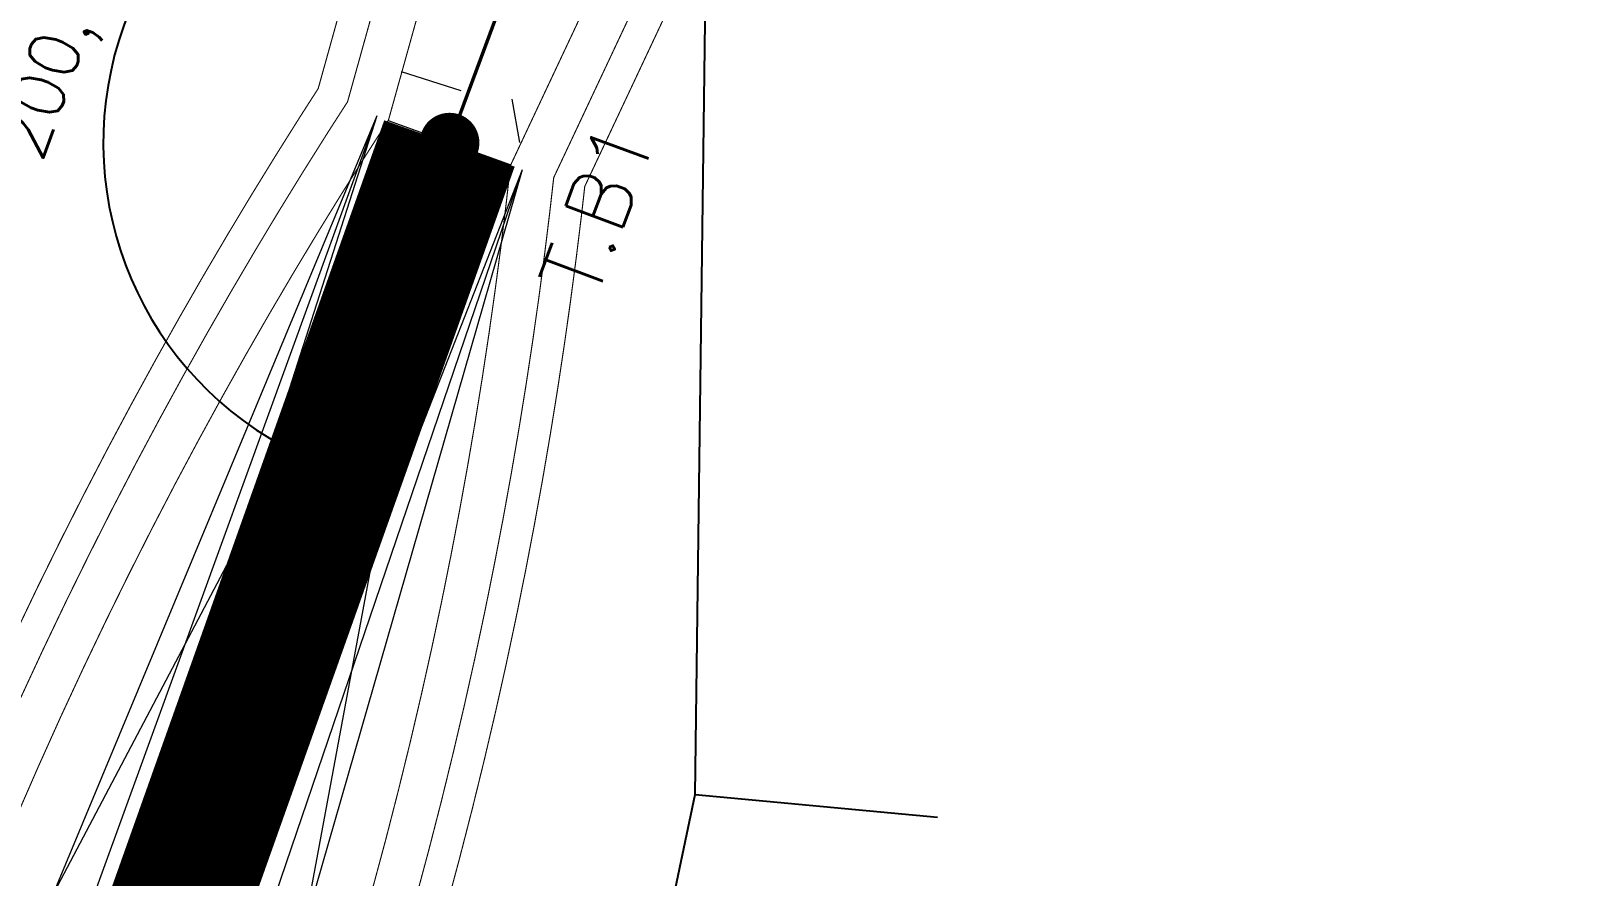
# Model space of a CAD drawing. Header units: metres. Extents: x -4 to 509425, y 7549 to 4732445.
# Drawn here: x 476019.3 to 476130.5, y 4719807.9 to 4719868.9 of the extents above; entities that cross this region are included whole.
import ezdxf
from ezdxf.enums import TextEntityAlignment as Align

# ---------------------------------------------------------------- set-up
doc = ezdxf.new("R2010")
doc.units = ezdxf.units.M
doc.header["$LTSCALE"] = 0.01
doc.header["$MEASUREMENT"] = 0
doc.header["$PDMODE"] = 35
doc.header["$PDSIZE"] = -1.5
doc.linetypes.add('DASHDOT', pattern=[1, 0.5, -0.25, 0, -0.25])
doc.layers.get('0').update_dxf_attribs({"lineweight": 0})
for name, color, linetype in [('AFECTACION', 7, 'Continuous'), ('NUDO GAROÑA', 211, 'Continuous'), ('PARCELAS', 31, 'Continuous'), ('PLANTA', 6, 'Continuous')]:
    doc.layers.add(name, color=color, linetype=linetype)
for name, color, linetype, lineweight in [('APOYOS PLANTA', 10, 'Continuous', 0), ('CRUCETAS', 5, 'Continuous', 0), ('Dist. Explosiva (Arbolado)', 68, 'Continuous', 0), ('LINEA LA VID-EL CARRASCAL EXISTENTE', 255, 'Continuous', 0), ('VCRB LINEA ENTRONQUE', 7, 'Continuous', 0), ('Zona No Edificación', 250, 'Continuous', 0)]:
    doc.layers.add(name, color=color, linetype=linetype, lineweight=lineweight)
doc.styles.add('COTAS', font='ROMANS.SHX', dxfattribs={"height": 3.6})
doc.styles.add('ROMANS', font='romans.shx')
doc.dimstyles.new('1_1000', dxfattribs={"dimtxt": 3.6, "dimasz": 4, "dimexe": 2, "dimexo": 0, "dimgap": 1, "dimtad": 1, "dimzin": 0, "dimtxsty": 'COTAS', "dimcen": 0, "dimaunit": 2, "dimadec": 3, "dimazin": 0, "dimtfac": 1, "dimtmove": 0, "dimatfit": 3, "dimfxl": 1, "dimtolj": 1, "dimtzin": 0, "dimarcsym": 0})

# ---------------------------------------------------------------- blocks, each defined once
blk = doc.blocks.new('*D8')
at = {"layer": 'Defpoints', "color": 0, "linetype": 'Continuous', "transparency": 16777216}
for p in [(476058.2, 4719884.28), (476033.46, 4719880.02), (476049.5, 4719860.85), (476041.13, 4719837.29)]:
    blk.add_point(p, dxfattribs=at)
at = {"layer": 'PLANTA', "color": 0, "linetype": 'Continuous', "lineweight": -2, "transparency": 16777216}
for p, q in [((476058.2, 4719884.28), (476058.89, 4719886.16)), ((476041.13, 4719837.29), (476040.47, 4719835.4))]:
    blk.add_line(p, q, dxfattribs=at)
blk.add_arc((476049.5, 4719860.85), 25, 78.8086, 241.2801, dxfattribs=at)
at = {"layer": 'PLANTA', "color": 0, "linetype": 'Continuous', "transparency": 16777216}
for points in [[(476054.53, 4719886.01), (476054.17, 4719884.73), (476058.2, 4719884.28)], [(476037.76, 4719839.53), (476037.21, 4719838.31), (476041.13, 4719837.29)]]:
    blk.add_solid(points, dxfattribs=at)
at = {"layer": 'PLANTA', "color": 0, "linetype": 'Continuous', "transparency": 16777216, "insert": (476022.8, 4719870.54), "char_height": 3.6, "attachment_point": 5, "rotation": 70.0443, "style": 'COTAS'}
blk.add_mtext('\\A1;200,917g', dxfattribs=at)

msp = doc.modelspace()

# ---------------------------------------------------------------- linework, layer by layer
at = {"linetype": 'Continuous'}
for p, q in [((476046, 4719866, 692.938), (476050.308, 4719864.616, 692.896)), ((476054, 4719864, 692.858), (476054.55, 4719860.85, 692.846))]:
    msp.add_line(p, q, dxfattribs=at)
at = {"color": 252, "linetype": 'Continuous'}
for p, q in [((476044.247, 4719862.795), (476009.41, 4719779.036)), ((476044.247, 4719862.795), (476013.659, 4719778.509)), ((476044.247, 4719862.795), (476017.051, 4719777.804)), ((476049.497, 4719860.846), (476006.609, 4719779.557)), ((476049.497, 4719860.846), (476033.775, 4719776.154)), ((476054.747, 4719858.897), (476022.786, 4719777.35)), ((476054.747, 4719858.897), (476026.81, 4719776.831)), ((476054.747, 4719858.897), (476030.912, 4719776.143))]:
    msp.add_line(p, q, dxfattribs=at)
at = {"layer": 'AFECTACION', "color": 132, "linetype": 'Continuous', "const_width": 0.08}
for points in [[(476018.213, 4719812.128), (476019.811, 4719815.793), (476021.423, 4719819.378), (476023.05, 4719822.884), (476024.691, 4719826.316), (476026.343, 4719829.674), (476028.006, 4719832.963), (476029.68, 4719836.184), (476031.363, 4719839.34), (476033.055, 4719842.433), (476034.754, 4719845.465), (476036.462, 4719848.438), (476038.176, 4719851.354), (476039.897, 4719854.215), (476041.623, 4719857.022), (476043.354, 4719859.777), (476045.091, 4719862.482), (476050.145, 4719880.634)], [(476043.936, 4719806.947), (476044.896, 4719810.518), (476045.801, 4719814.044), (476046.656, 4719817.524), (476047.461, 4719820.961), (476048.219, 4719824.356), (476048.931, 4719827.71), (476049.6, 4719831.024), (476050.227, 4719834.299), (476050.813, 4719837.536), (476051.36, 4719840.736), (476051.87, 4719843.9), (476052.344, 4719847.029), (476052.783, 4719850.124), (476053.189, 4719853.185), (476053.562, 4719856.213), (476053.903, 4719859.21), (476061.927, 4719876.275)]]:
    msp.add_lwpolyline(points, dxfattribs=at)
at = {"layer": 'APOYOS PLANTA', "const_width": 2.16}
msp.add_lwpolyline([(476049.087, 4719859.847, 1), (476049.907, 4719861.845, 1)], format="xyb", close=True, dxfattribs=at)
at = {"layer": 'CRUCETAS', "linetype": 'Continuous'}
msp.add_line((476045.076, 4719862.444), (476053.915, 4719859.243), dxfattribs=at)
at = {"layer": 'Dist. Explosiva (Arbolado)', "linetype": 'Continuous', "const_width": 0.08}
for points in [[(476018.513, 4719820.708), (476020.155, 4719824.248), (476021.811, 4719827.712), (476023.479, 4719831.103), (476025.158, 4719834.423), (476026.848, 4719837.675), (476028.547, 4719840.861), (476030.255, 4719843.984), (476031.971, 4719847.044), (476033.695, 4719850.046), (476035.426, 4719852.99), (476037.162, 4719855.878), (476038.905, 4719858.711), (476040.653, 4719861.493), (476042.137, 4719863.805), (476047.066, 4719881.505)], [(476047.022, 4719806.1), (476047.991, 4719809.705), (476048.905, 4719813.264), (476049.767, 4719816.778), (476050.58, 4719820.248), (476051.345, 4719823.675), (476052.065, 4719827.061), (476052.74, 4719830.407), (476053.372, 4719833.713), (476053.964, 4719836.981), (476054.517, 4719840.212), (476055.032, 4719843.406), (476055.51, 4719846.565), (476055.954, 4719849.689), (476056.363, 4719852.779), (476056.739, 4719855.837), (476057.023, 4719858.325), (476064.829, 4719874.926)]]:
    msp.add_lwpolyline(points, dxfattribs=at)
at = {"layer": 'LINEA LA VID-EL CARRASCAL EXISTENTE', "linetype": 'Continuous'}
msp.add_line((476045.076, 4719862.444), (476053.915, 4719859.243), dxfattribs=at)
at = {"layer": 'LINEA LA VID-EL CARRASCAL EXISTENTE', "const_width": 0.25}
msp.add_lwpolyline([(476020.09, 4719778), (476049.497, 4719860.846), (476187.49, 4720232.522), (476351.145, 4720779.606), (476312.498, 4721152.491), (477107.96, 4723049.845)], dxfattribs=at)
at = {"layer": 'LINEA LA VID-EL CARRASCAL EXISTENTE', "const_width": 2.16}
msp.add_lwpolyline([(476049.087, 4719859.847, 1), (476049.907, 4719861.845, 1)], format="xyb", close=True, dxfattribs=at)
at = {"layer": 'NUDO GAROÑA', "color": 1}
for points in [[(476020.09, 4719778), (476049.497, 4719860.846), (476149.675, 4720130.669)], [(476049.493, 4719860.79), (476149.684, 4720130.668)]]:
    msp.add_lwpolyline(points, dxfattribs=at)
at = {"layer": 'NUDO GAROÑA', "color": 1, "const_width": 10}
msp.add_lwpolyline([(476020.09, 4719778), (476049.493, 4719860.79)], dxfattribs=at)
at = {"layer": 'PARCELAS'}
msp.add_line((476067.231, 4719813.769), (476069.376, 4719975.734), dxfattribs=at)
for points in [[(476049.935, 4719731.313), (476067.231, 4719813.769)], [(476067.231, 4719813.769), (476084.741, 4719812.119)]]:
    msp.add_lwpolyline(points, dxfattribs=at)
at = {"layer": 'VCRB LINEA ENTRONQUE', "linetype": 'Continuous'}
msp.add_line((476045.076, 4719862.444), (476053.915, 4719859.243), dxfattribs=at)
msp.add_line((476045.076, 4719862.444), (476053.915, 4719859.243), dxfattribs=at)
at = {"layer": 'VCRB LINEA ENTRONQUE', "color": 143, "true_color": 0x7aafdf, "const_width": 0.25}
msp.add_lwpolyline([(476020.09, 4719778), (476049.497, 4719860.846), (476187.49, 4720232.522), (476351.145, 4720779.606), (476312.498, 4721152.491), (477107.96, 4723049.845)], dxfattribs=at)
msp.add_lwpolyline([(476020.09, 4719778), (476049.497, 4719860.846), (476187.49, 4720232.522), (476351.145, 4720779.606), (476312.498, 4721152.491), (477107.96, 4723049.845)], dxfattribs=at)
at = {"layer": 'VCRB LINEA ENTRONQUE', "const_width": 2.16}
msp.add_lwpolyline([(476049.087, 4719859.847, 1), (476049.907, 4719861.845, 1)], format="xyb", close=True, dxfattribs=at)
msp.add_lwpolyline([(476049.087, 4719859.847, 1), (476049.907, 4719861.845, 1)], format="xyb", close=True, dxfattribs=at)
at = {"layer": 'Zona No Edificación', "linetype": 'DASHDOT', "const_width": 0.08}
for points in [[(476018.075, 4719825.228), (476019.742, 4719828.716), (476021.421, 4719832.129), (476023.112, 4719835.472), (476024.813, 4719838.746), (476026.523, 4719841.954), (476028.243, 4719845.098), (476029.971, 4719848.18), (476031.706, 4719851.201), (476033.449, 4719854.165), (476035.197, 4719857.073), (476036.952, 4719859.926), (476038.712, 4719862.726), (476040.015, 4719864.756), (476044.852, 4719882.131)], [(476049.24, 4719805.491), (476050.215, 4719809.121), (476051.136, 4719812.704), (476052.004, 4719816.241), (476052.822, 4719819.735), (476053.593, 4719823.186), (476054.317, 4719826.595), (476054.997, 4719829.963), (476055.634, 4719833.292), (476056.23, 4719836.582), (476056.786, 4719839.835), (476057.304, 4719843.051), (476057.786, 4719846.231), (476058.232, 4719849.376), (476058.644, 4719852.488), (476059.023, 4719855.566), (476059.265, 4719857.689), (476066.914, 4719873.956)]]:
    msp.add_lwpolyline(points, dxfattribs=at)

# ---------------------------------------------------------------- texts
at = {"layer": 'APOYOS PLANTA', "color": 7, "style": 'ROMANS'}
msp.add_text('T.B1', height=4.4, rotation=69.63141, dxfattribs=at).set_placement((476060.187, 4719856.129), align=Align.MIDDLE_CENTER)
at = {"layer": 'LINEA LA VID-EL CARRASCAL EXISTENTE', "style": 'ROMANS'}
msp.add_text('T.B1', height=4.4, rotation=69.63141, dxfattribs=at).set_placement((476060.187, 4719856.129), align=Align.MIDDLE_CENTER)
at = {"layer": 'VCRB LINEA ENTRONQUE', "color": 7, "style": 'ROMANS'}
msp.add_text('T.B1', height=4.4, rotation=69.63141, dxfattribs=at).set_placement((476060.187, 4719856.129), align=Align.MIDDLE_CENTER)
msp.add_text('T.B1', height=4.4, rotation=69.63141, dxfattribs=at).set_placement((476060.187, 4719856.129), align=Align.MIDDLE_CENTER)

# ---------------------------------------------------------------- dimensions: what is measured, and where the dimension line sits
at = {"layer": 'PLANTA', "linetype": 'Continuous'}
dim = msp.add_angular_dim_3p(base=(476033.4585, 4719880.0233), center=(476049.497, 4719860.846), p1=(476058.1984, 4719884.2828), p2=(476041.1342, 4719837.2862), dimstyle='1_1000', dxfattribs=at)
dim.commit()
dim.dimension.update_dxf_attribs({"geometry": '*D8', "text_midpoint": (476022.8022, 4719870.5387)})

doc.saveas('drawing.dxf')
